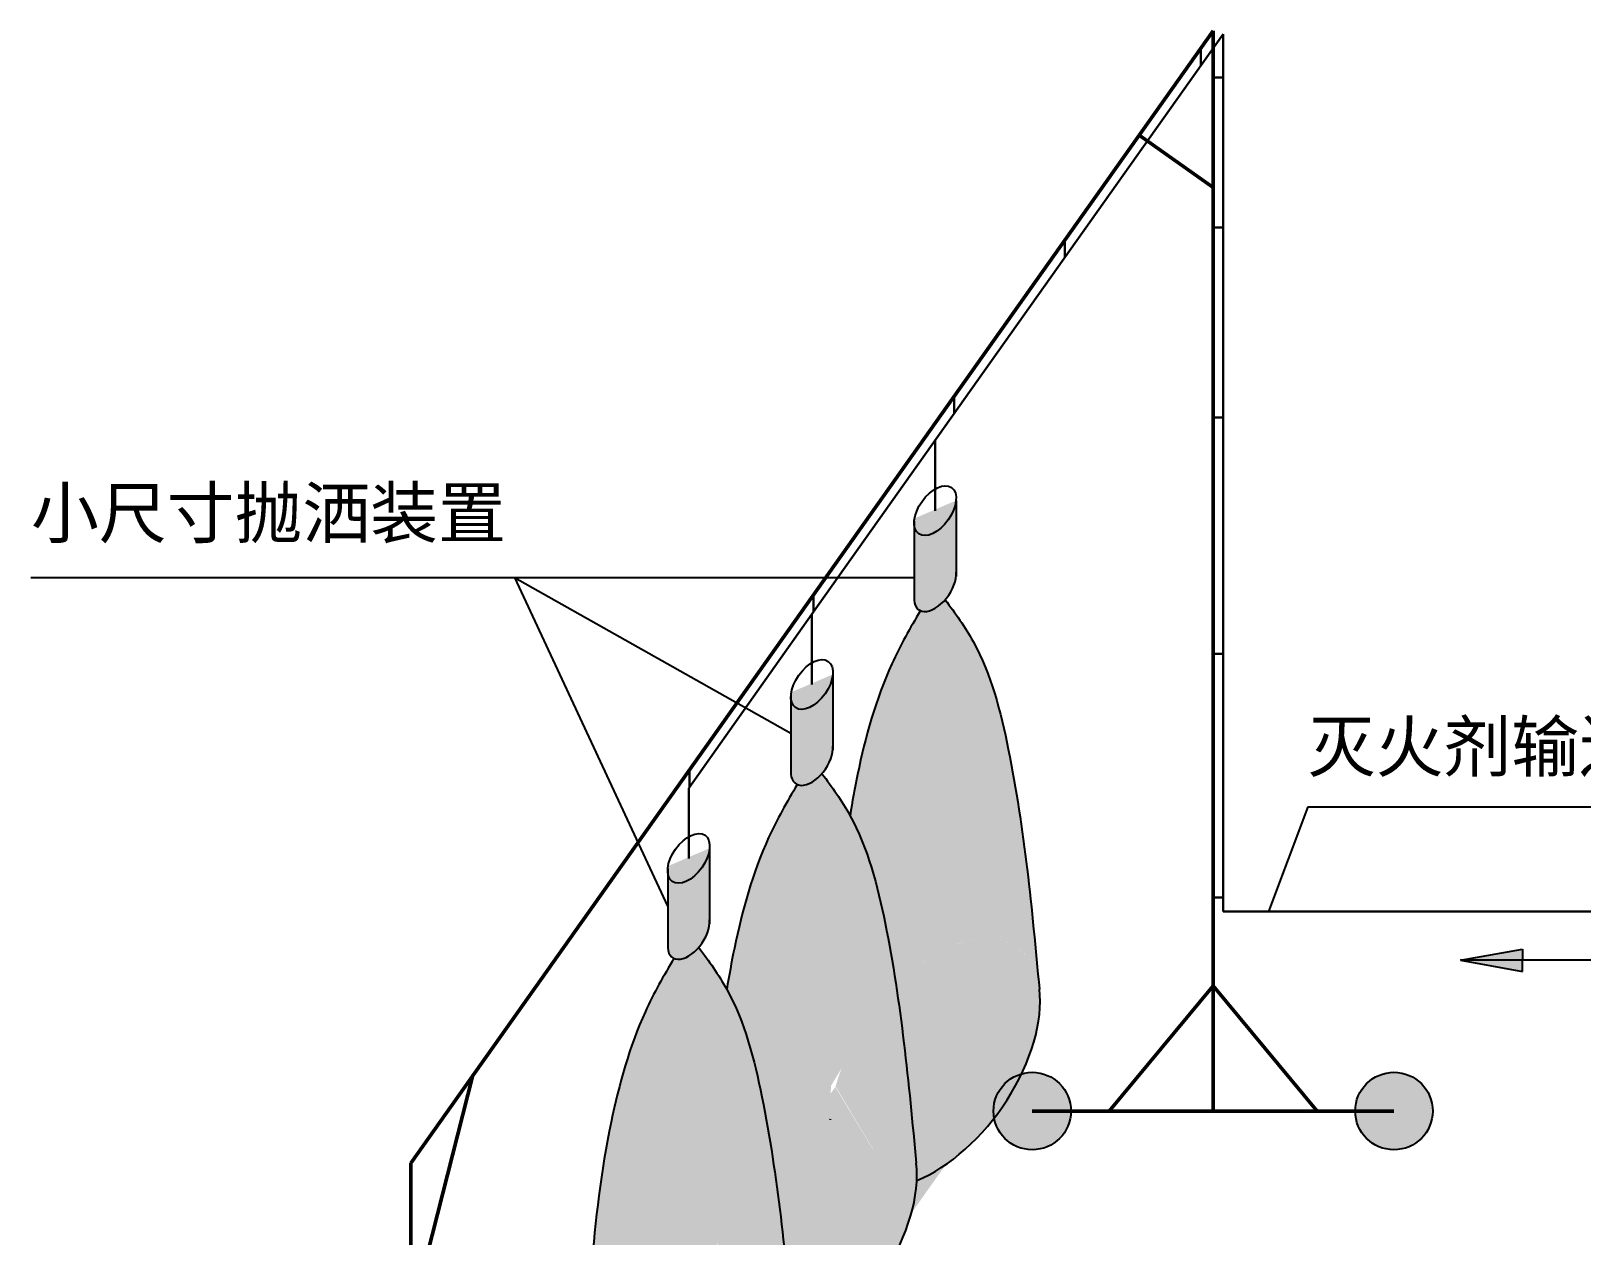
# Model space of a CAD drawing. Header units: millimetres. Extents: x -168 to 2937, y -666 to 1342.
# Drawn here: x 1001.2 to 1094.7, y 672.1 to 744.8 of the extents above; entities that cross this region are included whole.
import ezdxf

# ---------------------------------------------------------------- set-up
doc = ezdxf.new("R2010")
doc.units = ezdxf.units.MM
doc.styles.add('说明', font='', dxfattribs={"height": 3})
doc.styles.get('说明').set_extended_font_data('SimSun')

msp = doc.modelspace()

# ---------------------------------------------------------------- hatches: boundary and pattern name
h = msp.add_hatch(color=256)
h.set_gradient(color1=(52, 60, 57), one_color=1, tint=1, name='CYLINDER')
edge = h.paths.add_edge_path()
edge.add_line((1056.997, 711.862), (1056.997, 716.439))
edge.add_ellipse((1055.737, 715.827), major_axis=(-0.989, -1.395), ratio=0.566577, start_angle=325.84427, end_angle=495.8782, ccw=False)
edge.add_line((1054.475, 714.868), (1054.475, 710.615))
edge.add_ellipse((1055.737, 711.251), major_axis=(-0.989, -1.395), ratio=0.566577, start_angle=316.88444, end_angle=366.97038)
edge.add_ellipse((1055.737, 711.251), major_axis=(-0.989, -1.395), ratio=0.566577, start_angle=366.97038, end_angle=439.99031)
edge.add_ellipse((1055.737, 711.251), major_axis=(-0.989, -1.395), ratio=0.566577, start_angle=439.99031, end_angle=495.8782)
h = msp.add_hatch(color=151)
edge = h.paths.add_edge_path()
edge.add_spline(control_points=[(1062.024, 686.97), (1061.64, 691.101), (1061.256, 695.232), (1060.541, 699.36)], knot_values=[12.961916, 12.961916, 12.961916, 12.961916, 25.454521, 25.454521, 25.454521, 25.454521], degree=3, periodic=0)
edge.add_line((1060.541, 699.36), (1055.07, 697.365))
edge.add_line((1055.07, 697.365), (1057.786, 689.916))
edge.add_ellipse((1055.737, 682.527), major_axis=(-4.945, -6.976), ratio=0.566577, start_angle=106.84078, end_angle=212.48392, ccw=False)
edge = h.paths.add_edge_path()
edge.add_spline(control_points=[(1052.378, 704.748), (1051.815, 703.182), (1051.188, 700.735), (1050.739, 698.268), (1050.605, 697.439)], knot_values=[7.334051, 7.334051, 7.334051, 7.334051, 12.326303, 14.841013, 14.841013, 14.841013, 14.841013], degree=3, periodic=0)
edge.add_spline(control_points=[(1050.605, 697.439), (1051.693, 695.46), (1052.579, 691.964), (1053.188, 688.466), (1053.379, 687.222)], knot_values=[4.044688, 4.044688, 4.044688, 4.044688, 10.865838, 14.629982, 14.629982, 14.629982, 14.629982], degree=3, periodic=0)
edge.add_ellipse((1055.737, 682.527), major_axis=(-4.945, -6.976), ratio=0.566577, start_angle=212.48392, end_angle=253.23324, ccw=False)
edge.add_line((1057.786, 689.916), (1052.378, 704.748))
edge = h.paths.add_edge_path()
edge.add_spline(control_points=[(1060.541, 699.36), (1060.421, 700.053), (1059.87, 703.005), (1058.902, 706.822), (1057.113, 709.419), (1056.59, 710.126)], knot_values=[1.402987, 1.402987, 1.402987, 1.402987, 3.499065, 10.335958, 12.961916, 12.961916, 12.961916, 12.961916], degree=3, periodic=0)
edge.add_spline(control_points=[(1056.59, 710.126), (1056.509, 710.236), (1056.426, 710.346), (1056.344, 710.456)], knot_values=[0.992781, 0.992781, 0.992781, 0.992781, 1.402987, 1.402987, 1.402987, 1.402987], degree=3, periodic=0)
edge.add_ellipse((1055.737, 711.251), major_axis=(-0.989, -1.395), ratio=0.566577, start_angle=366.97038, end_angle=439.99031, ccw=False)
edge.add_spline(control_points=[(1054.851, 709.798), (1054.226, 708.753), (1053.304, 707.115), (1052.603, 705.374), (1052.378, 704.748)], knot_values=[1.695955, 1.695955, 1.695955, 1.695955, 5.338265, 7.334051, 7.334051, 7.334051, 7.334051], degree=3, periodic=0)
edge.add_line((1052.378, 704.748), (1055.07, 697.365))
edge.add_line((1055.07, 697.365), (1060.541, 699.36))
h = msp.add_hatch(color=256)
h.set_gradient(color1=(52, 60, 57), one_color=1, tint=1, name='CYLINDER')
edge = h.paths.add_edge_path()
edge.add_ellipse((1048.305, 705.343), major_axis=(-0.989, -1.395), ratio=0.566577, start_angle=325.84427, end_angle=495.8782, ccw=False)
edge.add_line((1047.043, 704.384), (1047.043, 700.131))
edge.add_ellipse((1048.305, 700.766), major_axis=(-0.989, -1.395), ratio=0.566577, start_angle=316.88444, end_angle=366.97038)
edge.add_ellipse((1048.305, 700.766), major_axis=(-0.989, -1.395), ratio=0.566577, start_angle=366.97038, end_angle=439.99031)
edge.add_ellipse((1048.305, 700.766), major_axis=(-0.989, -1.395), ratio=0.566577, start_angle=439.99031, end_angle=495.8782)
edge.add_line((1049.566, 701.378), (1049.566, 705.954))
h = msp.add_hatch(color=151)
edge = h.paths.add_edge_path()
edge.add_spline(control_points=[(1049.412, 679.133), (1049.489, 683.1), (1049.607, 689.224), (1050.262, 695.309), (1050.605, 697.439)], knot_values=[14.841013, 14.841013, 14.841013, 14.841013, 26.734743, 33.199975, 33.199975, 33.199975, 33.199975], degree=3, periodic=0)
edge.add_spline(control_points=[(1050.605, 697.439), (1050.603, 697.444), (1050.115, 698.329), (1049.525, 699.159), (1048.912, 699.972)], knot_values=[0.992781, 0.992781, 0.992781, 0.992781, 1.008525, 4.044688, 4.044688, 4.044688, 4.044688], degree=3, periodic=0)
edge.add_ellipse((1048.305, 700.766), major_axis=(-0.989, -1.395), ratio=0.566577, start_angle=366.97038, end_angle=439.99031, ccw=False)
edge.add_spline(control_points=[(1047.42, 699.313), (1046.795, 698.269), (1045.056, 695.181), (1043.876, 690.907), (1043.307, 687.783), (1043.173, 686.955)], knot_values=[1.695955, 1.695955, 1.695955, 1.695955, 5.338265, 12.326303, 14.841013, 14.841013, 14.841013, 14.841013], degree=3, periodic=0)
edge.add_spline(control_points=[(1043.173, 686.955), (1044.261, 684.976), (1045.148, 681.48), (1045.757, 677.982), (1045.947, 676.738)], knot_values=[4.044688, 4.044688, 4.044688, 4.044688, 10.865838, 14.629982, 14.629982, 14.629982, 14.629982], degree=3, periodic=0)
edge.add_ellipse((1048.305, 672.043), major_axis=(-4.945, -6.976), ratio=0.566577, start_angle=221.29189, end_angle=253.23324, ccw=False)
edge = h.paths.add_edge_path()
edge.add_spline(control_points=[(1045.947, 676.738), (1045.757, 677.982), (1045.148, 681.48), (1044.261, 684.976), (1043.173, 686.955)], knot_values=[4.044688, 4.044688, 4.044688, 4.044688, 7.808832, 14.629982, 14.629982, 14.629982, 14.629982], degree=3, periodic=0)
edge.add_spline(control_points=[(1043.173, 686.955), (1042.83, 684.824), (1042.176, 678.739), (1042.057, 672.616), (1041.981, 668.649)], knot_values=[14.841013, 14.841013, 14.841013, 14.841013, 21.306245, 33.199975, 33.199975, 33.199975, 33.199975], degree=3, periodic=0)
edge.add_ellipse((1040.874, 661.558), major_axis=(-4.945, -6.976), ratio=0.566577, start_angle=138.71599, end_angle=221.28401)
edge.add_ellipse((1048.305, 672.043), major_axis=(-4.945, -6.976), ratio=0.566577, start_angle=253.23324, end_angle=318.71599, ccw=False)
edge = h.paths.add_edge_path(flags=17)
edge.add_spline(control_points=[(1047.16, 666.001), (1046.828, 669.581), (1046.495, 673.16), (1045.947, 676.738)], knot_values=[14.629982, 14.629982, 14.629982, 14.629982, 25.454521, 25.454521, 25.454521, 25.454521], degree=3, periodic=0)
edge.add_ellipse((1048.305, 672.043), major_axis=(-4.945, -6.976), ratio=0.566577, start_angle=253.23324, end_angle=318.71599)
edge.add_ellipse((1040.874, 661.558), major_axis=(-4.945, -6.976), ratio=0.566577, start_angle=138.71599, end_angle=221.28401, ccw=False)
h = msp.add_hatch(color=151)
edge = h.paths.add_edge_path(flags=17)
edge.add_spline(control_points=[(1054.592, 676.486), (1054.259, 680.065), (1053.927, 683.645), (1053.379, 687.222)], knot_values=[14.629982, 14.629982, 14.629982, 14.629982, 25.454521, 25.454521, 25.454521, 25.454521], degree=3, periodic=0)
edge.add_ellipse((1055.737, 682.527), major_axis=(-4.945, -6.976), ratio=0.566577, start_angle=253.23324, end_angle=318.71599)
edge.add_ellipse((1048.305, 672.043), major_axis=(-4.945, -6.976), ratio=0.566577, start_angle=138.71599, end_angle=221.28401, ccw=False)
edge = h.paths.add_edge_path()
edge.add_spline(control_points=[(1053.379, 687.222), (1053.188, 688.466), (1052.579, 691.964), (1051.693, 695.46), (1050.605, 697.439)], knot_values=[4.044688, 4.044688, 4.044688, 4.044688, 7.808832, 14.629982, 14.629982, 14.629982, 14.629982], degree=3, periodic=0)
edge.add_spline(control_points=[(1050.605, 697.439), (1050.262, 695.309), (1049.607, 689.224), (1049.489, 683.1), (1049.412, 679.133)], knot_values=[14.841013, 14.841013, 14.841013, 14.841013, 21.306245, 33.199975, 33.199975, 33.199975, 33.199975], degree=3, periodic=0)
edge.add_ellipse((1048.305, 672.043), major_axis=(-4.945, -6.976), ratio=0.566577, start_angle=138.71599, end_angle=221.28401)
edge.add_ellipse((1055.737, 682.527), major_axis=(-4.945, -6.976), ratio=0.566577, start_angle=253.23324, end_angle=318.71599, ccw=False)
h = msp.add_hatch(color=256)
h.set_gradient(color1=(52, 60, 57), one_color=1, tint=1, name='CYLINDER')
edge = h.paths.add_edge_path()
edge.add_ellipse((1040.874, 694.858), major_axis=(-0.989, -1.395), ratio=0.566577, start_angle=325.84427, end_angle=495.8782, ccw=False)
edge.add_line((1039.611, 693.9), (1039.611, 689.646))
edge.add_ellipse((1040.874, 690.282), major_axis=(-0.989, -1.395), ratio=0.566577, start_angle=316.88444, end_angle=366.97038)
edge.add_ellipse((1040.874, 690.282), major_axis=(-0.989, -1.395), ratio=0.566577, start_angle=366.97038, end_angle=439.99031)
edge.add_ellipse((1040.874, 690.282), major_axis=(-0.989, -1.395), ratio=0.566577, start_angle=439.99031, end_angle=495.8782)
edge.add_line((1042.134, 690.893), (1042.134, 695.47))
h = msp.add_hatch(color=151)
edge = h.paths.add_edge_path()
edge.add_ellipse((1048.305, 672.043), major_axis=(-4.945, -6.976), ratio=0.566577, start_angle=138.71599, end_angle=221.28401)
edge.add_ellipse((1055.737, 682.527), major_axis=(-4.945, -6.976), ratio=0.566577, start_angle=318.71599, end_angle=319.05133)
edge.add_ellipse((1055.737, 682.527), major_axis=(-4.945, -6.976), ratio=0.566577, start_angle=319.05133, end_angle=401.28401)
edge = h.paths.add_edge_path()
edge.add_ellipse((1055.737, 682.527), major_axis=(-4.945, -6.976), ratio=0.566577, start_angle=253.23324, end_angle=318.71599)
edge.add_ellipse((1048.305, 672.043), major_axis=(-4.945, -6.976), ratio=0.566577, start_angle=138.71599, end_angle=221.28401, ccw=False)
edge.add_ellipse((1055.737, 682.527), major_axis=(-4.945, -6.976), ratio=0.566577, start_angle=41.28401, end_angle=85.58386)
edge.add_arc((1061.594, 679.621), 2.336, 180, 190.46384, ccw=False)
edge.add_arc((1061.594, 679.621), 2.336, 105.93383, 180, ccw=False)
edge.add_ellipse((1055.737, 682.527), major_axis=(-4.945, -6.976), ratio=0.566577, start_angle=106.84078, end_angle=253.23324)
h = msp.add_hatch(color=151)
edge = h.paths.add_edge_path()
edge.add_ellipse((1040.874, 661.558), major_axis=(-4.945, -6.976), ratio=0.566577, start_angle=319.05133, end_angle=498.71599)
edge.add_ellipse((1048.305, 672.043), major_axis=(-4.945, -6.976), ratio=0.566577, start_angle=319.05133, end_angle=401.28401, ccw=False)
edge.add_ellipse((1040.874, 661.558), major_axis=(-4.945, -6.976), ratio=0.566577, start_angle=221.29189, end_angle=319.05133)
edge = h.paths.add_edge_path()
edge.add_spline(control_points=[(1041.981, 668.649), (1042.057, 672.616), (1042.176, 678.739), (1042.83, 684.824), (1043.173, 686.955)], knot_values=[14.841013, 14.841013, 14.841013, 14.841013, 26.734743, 33.199975, 33.199975, 33.199975, 33.199975], degree=3, periodic=0)
edge.add_spline(control_points=[(1043.173, 686.955), (1043.171, 686.959), (1042.684, 687.844), (1042.093, 688.675), (1041.48, 689.487)], knot_values=[0.992781, 0.992781, 0.992781, 0.992781, 1.008525, 4.044688, 4.044688, 4.044688, 4.044688], degree=3, periodic=0)
edge.add_ellipse((1040.874, 690.282), major_axis=(-0.989, -1.395), ratio=0.566577, start_angle=366.97038, end_angle=439.99031, ccw=False)
edge.add_spline(control_points=[(1039.988, 688.829), (1039.363, 687.784), (1037.624, 684.696), (1035.864, 678.321), (1034.759, 669.081), (1034.625, 662.106), (1034.548, 658.126)], knot_values=[1.695955, 1.695955, 1.695955, 1.695955, 5.338265, 12.326303, 21.306245, 33.238811, 33.238811, 33.238811, 33.238811], degree=3, periodic=0)
edge.add_ellipse((1040.874, 661.558), major_axis=(-4.945, -6.976), ratio=0.566577, start_angle=221.29189, end_angle=319.05133, ccw=False)
edge = h.paths.add_edge_path()
edge.add_ellipse((1040.874, 661.558), major_axis=(-4.945, -6.976), ratio=0.566577, start_angle=138.71599, end_angle=221.28401)
edge.add_ellipse((1048.305, 672.043), major_axis=(-4.945, -6.976), ratio=0.566577, start_angle=318.71599, end_angle=319.05133)
edge.add_ellipse((1048.305, 672.043), major_axis=(-4.945, -6.976), ratio=0.566577, start_angle=319.05133, end_angle=401.28401)
edge = h.paths.add_edge_path(flags=17)
edge.add_spline(control_points=[(1047.16, 666.001), (1046.828, 669.581), (1046.495, 673.16), (1045.947, 676.738)], knot_values=[14.629982, 14.629982, 14.629982, 14.629982, 25.454521, 25.454521, 25.454521, 25.454521], degree=3, periodic=0)
edge.add_ellipse((1048.305, 672.043), major_axis=(-4.945, -6.976), ratio=0.566577, start_angle=253.23324, end_angle=318.71599)
edge.add_ellipse((1040.874, 661.558), major_axis=(-4.945, -6.976), ratio=0.566577, start_angle=138.71599, end_angle=221.28401, ccw=False)
edge = h.paths.add_edge_path()
edge.add_ellipse((1048.305, 672.043), major_axis=(-4.945, -6.976), ratio=0.566577, start_angle=41.28401, end_angle=138.71599)
edge.add_ellipse((1055.737, 682.527), major_axis=(-4.945, -6.976), ratio=0.566577, start_angle=319.05133, end_angle=401.28401, ccw=False)
edge.add_ellipse((1048.305, 672.043), major_axis=(-4.945, -6.976), ratio=0.566577, start_angle=221.29189, end_angle=253.23324)
edge.add_spline(control_points=[(1045.947, 676.738), (1046.495, 673.16), (1046.828, 669.581), (1047.16, 666.001)], knot_values=[14.629982, 14.629982, 14.629982, 14.629982, 25.454521, 25.454521, 25.454521, 25.454521], degree=3, periodic=0)
edge.add_ellipse((1040.874, 661.558), major_axis=(-4.945, -6.976), ratio=0.566577, start_angle=138.71599, end_angle=221.28401, ccw=False)
for points in [[(1091.165, 689.391), (1087.422, 688.718), (1091.165, 688.718)], [(1087.422, 688.718), (1091.165, 688.718), (1091.165, 688.046)]]:
    msp.add_hatch(color=160).paths.add_polyline_path(points)
h = msp.add_hatch(color=7)
h.paths.add_polyline_path([(1085.746, 679.621, 1), (1081.075, 679.621, 1)])
h.paths.add_polyline_path([(1063.929, 679.621, 1), (1059.258, 679.621, 1)])
h.paths.add_polyline_path([(1037.352, 611.348, 1), (1032.681, 611.348, 1)])
h.paths.add_polyline_path([(1015.536, 611.348, 1), (1010.864, 611.348, 1)])

# ---------------------------------------------------------------- linework, layer by layer
at = {"color": 253, "lineweight": 50}
for p, q in [((1072.502, 744.755), (1024.108, 676.482)), ((1072.502, 744.755), (1072.502, 679.621)), ((1072.502, 735.308), (1068.046, 738.467)), ((1066.235, 679.621), (1072.502, 687.171)), ((1078.77, 679.621), (1072.502, 687.171)), ((1024.108, 667.036), (1027.862, 681.777)), ((1061.594, 679.621), (1083.411, 679.621)), ((1024.108, 676.482), (1024.108, 611.348))]:
    msp.add_line(p, q, dxfattribs=at)
at = {"color": 150, "lineweight": 30}
for p, q in [((1073.102, 744.568), (1048.305, 709.586)), ((1073.102, 744.568), (1073.102, 691.657)), ((1055.737, 715.827), (1055.737, 720.07)), ((1048.305, 709.586), (1040.874, 699.102)), ((1048.305, 705.343), (1048.305, 709.586)), ((1040.874, 694.858), (1040.874, 699.102)), ((1073.102, 691.657), (1110.375, 691.657))]:
    msp.add_line(p, q, dxfattribs=at)
at = {"lineweight": 30}
for p, q in [((1071.757, 742.671), (1071.757, 743.703)), ((1072.502, 741.952), (1073.102, 741.952)), ((1072.502, 732.914), (1073.102, 732.914)), ((1063.551, 731.095), (1063.551, 732.127)), ((1056.878, 721.681), (1056.878, 722.713)), ((1072.502, 721.446), (1073.102, 721.446)), ((1048.409, 709.732), (1048.409, 710.765)), ((1072.502, 707.2), (1073.102, 707.2)), ((1040.931, 699.183), (1040.931, 700.216)), ((1072.502, 692.491), (1073.102, 692.491))]:
    msp.add_line(p, q, dxfattribs=at)
for p, q in [((1056.997, 716.439), (1056.997, 711.862)), ((1054.475, 715.192), (1054.475, 710.615)), ((1001.207, 711.797), (1030.368, 711.797)), ((1030.368, 711.797), (1039.611, 691.935)), ((1030.368, 711.797), (1047.043, 702.419)), ((1030.368, 711.797), (1054.475, 711.797)), ((1049.566, 705.954), (1049.566, 701.378)), ((1047.043, 704.707), (1047.043, 700.131)), ((1078.21, 697.964), (1075.837, 691.657)), ((1078.21, 697.964), (1107.666, 697.964)), ((1042.134, 695.47), (1042.134, 690.893)), ((1039.611, 694.223), (1039.611, 689.646))]:
    msp.add_line(p, q)
at = {"color": 160}
for p, q in [((1087.422, 688.718), (1091.165, 689.391)), ((1091.165, 689.391), (1091.165, 688.718)), ((1101.313, 688.718), (1087.422, 688.718)), ((1087.422, 688.718), (1091.165, 688.046)), ((1091.165, 688.046), (1091.165, 688.718))]:
    msp.add_line(p, q, dxfattribs=at)
for centre in [(1061.594, 679.621), (1083.411, 679.621)]:
    msp.add_circle(centre, 2.336)
for centre in [(1055.737, 715.827), (1048.305, 705.343), (1040.874, 694.858)]:
    msp.add_ellipse(centre, major_axis=(-0.989, -1.395), ratio=0.566577)
for centre, major_axis, start_param, end_param in [((1055.737, 711.251), (-0.989, -1.395), 5.530677, 8.84621), ((1048.305, 700.766), (-0.989, -1.395), 5.530677, 8.84621), ((1040.874, 690.282), (-0.989, -1.395), 5.530677, 8.84621), ((1055.737, 682.527), (-4.945, -6.976), 7.003727, 8.86816), ((1048.305, 672.043), (-4.945, -6.976), 10.14532, 10.145457), ((1048.305, 672.043), (-4.945, -6.976), 7.003727, 8.86816)]:
    msp.add_ellipse(centre, major_axis=major_axis, ratio=0.566577, start_param=start_param, end_param=end_param)
for points, knots in [([(1054.851, 709.798), (1054.226, 708.753), (1052.488, 705.665), (1051.308, 701.391), (1050.739, 698.268), (1050.605, 697.439)], [1.695955, 1.695955, 1.695955, 1.695955, 5.338265, 12.326303, 14.841013, 14.841013, 14.841013, 14.841013]), ([(1056.344, 710.456), (1056.956, 709.644), (1058.867, 706.957), (1060.917, 698.879), (1061.576, 691.794), (1062.024, 686.97)], [0.992781, 0.992781, 0.992781, 0.992781, 4.028944, 10.865838, 25.454521, 25.454521, 25.454521, 25.454521]), ([(1047.42, 699.313), (1046.795, 698.269), (1045.056, 695.181), (1043.876, 690.907), (1043.307, 687.783), (1043.173, 686.955)], [1.695955, 1.695955, 1.695955, 1.695955, 5.338265, 12.326303, 14.841013, 14.841013, 14.841013, 14.841013]), ([(1048.912, 699.972), (1049.525, 699.159), (1051.436, 696.473), (1053.486, 688.395), (1054.144, 681.31), (1054.592, 676.486)], [0.992781, 0.992781, 0.992781, 0.992781, 4.028944, 10.865838, 25.454521, 25.454521, 25.454521, 25.454521]), ([(1048.912, 699.972), (1049.525, 699.159), (1051.436, 696.473), (1053.486, 688.395), (1054.144, 681.31), (1054.592, 676.486)], [0.992781, 0.992781, 0.992781, 0.992781, 4.028944, 10.865838, 25.454521, 25.454521, 25.454521, 25.454521]), ([(1041.48, 689.487), (1042.093, 688.675), (1044.004, 685.989), (1046.054, 677.91), (1046.712, 670.825), (1047.16, 666.001)], [0.992781, 0.992781, 0.992781, 0.992781, 4.028944, 10.865838, 25.454521, 25.454521, 25.454521, 25.454521]), ([(1039.988, 688.829), (1039.363, 687.784), (1037.624, 684.696), (1035.864, 678.321), (1034.759, 669.081), (1034.625, 662.106), (1034.548, 658.126)], [1.695955, 1.695955, 1.695955, 1.695955, 5.338265, 12.326303, 21.306245, 33.238811, 33.238811, 33.238811, 33.238811])]:
    msp.add_open_spline(points, degree=3, knots=knots)
msp.add_open_spline([(1049.412, 679.133), (1049.412, 679.12), (1049.412, 679.107), (1049.412, 679.094)], degree=3)

# ---------------------------------------------------------------- texts
at = {"char_height": 3, "attachment_point": 1, "style": '说明'}
for s, insert in [('小尺寸抛洒装置', (1001.207, 717.199)), ('\\pt27;灭火剂输送管路', (1078.21, 703.102))]:
    msp.add_mtext_dynamic_manual_height_columns(s, width=34.05528, gutter_width=15, heights=[0], dxfattribs=dict(at, insert=insert))

doc.saveas('drawing.dxf')
